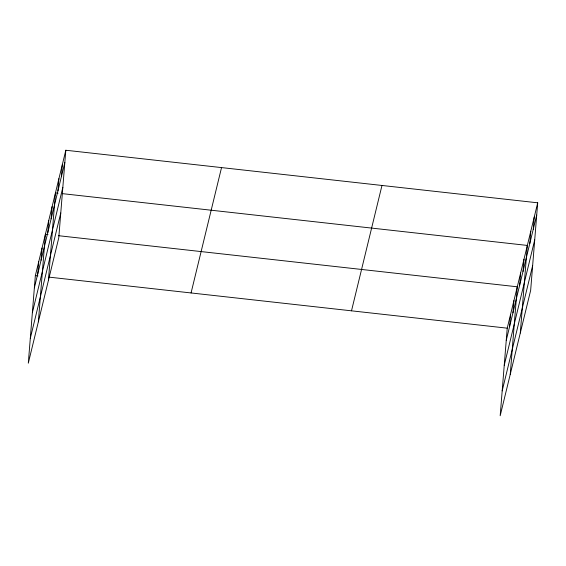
<?xml version="1.0" encoding="UTF-8"?>
<svg xmlns="http://www.w3.org/2000/svg" width="566" height="566" viewBox="0 0 566 566"><rect width="100%" height="100%" fill="white"/><g stroke="black" fill="none" stroke-linecap="round" stroke-linejoin="round"><path stroke-width="0.85" d="M65.819 150.245L35.347 275.607L28.3 363.188L58.772 237.833L65.819 150.245L537.7 202.812L530.653 290.393L500.181 415.755L507.228 328.167L537.7 202.812M37.717 274.05L38.7 261.817M41.07 260.261L42.054 248.028M38.354 321.821L45.4 234.239L47.997 234.522M47.77 232.683L48.754 220.45M51.124 218.893L52.107 206.661M48.414 280.453L55.461 192.872L58.057 193.155M57.93 190.898L58.914 178.665M61.383 176.691L62.366 164.451M509.591 326.61L510.582 314.378M512.945 312.821L513.928 300.588M510.235 374.388L517.282 286.799L58.383 235.682M519.652 285.243L520.635 273.01M523.005 271.454L523.989 259.221M520.288 333.02L527.342 245.432L62.38 193.643M529.811 243.458L530.795 231.225M533.264 229.251L534.247 217.019M34.363 287.839L64.835 162.484M32.361 312.708L62.833 187.346M30.302 338.327L60.774 212.972M191.067 292.947L221.539 167.593M351.507 310.819L381.979 185.464M506.245 340.399L536.717 215.045M504.242 365.268L534.714 239.913M502.183 390.887L532.656 265.532M35.347 275.607L37.943 275.89M49.192 277.149L507.228 328.167"/></g></svg>
